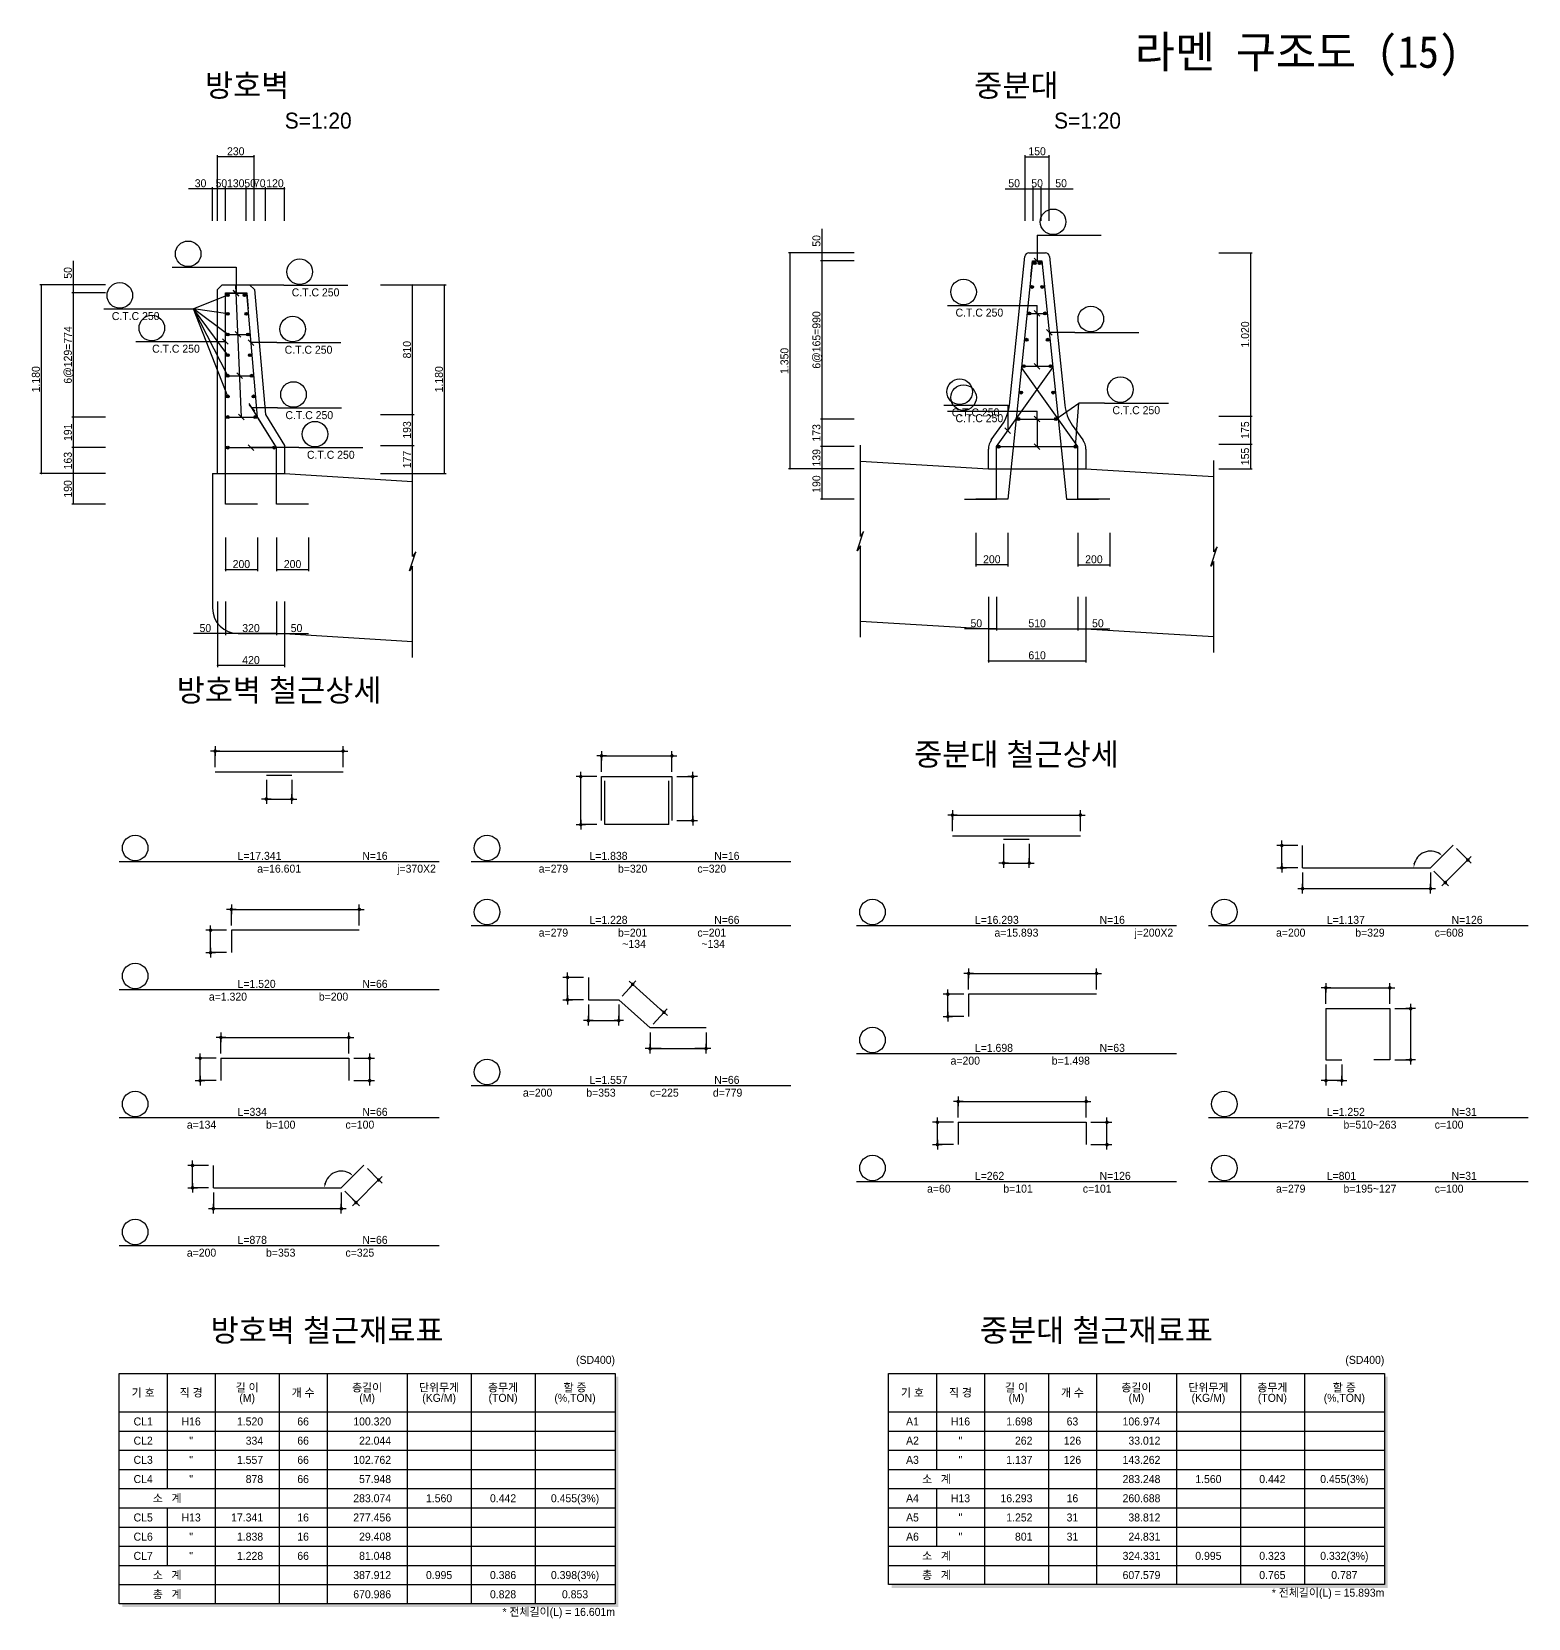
# Model space of a CAD drawing. Extents: x 2629709 to 3675628, y 1179 to 102095.
# Drawn here: x 3636199 to 3659590, y 3175 to 27964 of the extents above; entities that cross this region are included whole.
import ezdxf
from ezdxf.enums import TextEntityAlignment as Align

# ---------------------------------------------------------------- set-up
doc = ezdxf.new("R2010")
doc.units = 0
doc.header["$LTSCALE"] = 550
doc.header["$MEASUREMENT"] = 0
for name, color, linetype in [('CS-CONC-MAJR', 4, 'CONTINUOUS'), ('CS-CUTL', 1, 'CONTINUOUS'), ('CS-DIML', 1, 'CONTINUOUS'), ('CS-DIMS', 1, 'CONTINUOUS'), ('CS-DIMT', 3, 'CONTINUOUS'), ('CS-MISC', 3, 'CONTINUOUS'), ('CS-RBAR-EREC', 6, 'CONTINUOUS'), ('CS-RBAR-MAJR', 6, 'CONTINUOUS'), ('CS-SYMB', 3, 'CONTINUOUS'), ('CS-SYMB-LIN3', 1, 'CONTINUOUS'), ('CS-TABL-LIN1', 4, 'CONTINUOUS'), ('CS-TABL-LIN2', 1, 'CONTINUOUS'), ('CS-TABL-TEX2', 3, 'CONTINUOUS'), ('CS-TEXT', 3, 'CONTINUOUS'), ('CZ-TEX1', 6, 'CONTINUOUS'), ('CZ-TEX2', 3, 'CONTINUOUS'), ('TITLE-TEXT', 7, 'CONTINUOUS')]:
    doc.layers.add(name, color=color, linetype=linetype)
doc.styles.add('A_STANDARD', font='Dotum.ttf')
doc.styles.add('TB_TEXT', font='DotumChe.ttf')

# ---------------------------------------------------------------- blocks, each defined once
blk = doc.blocks.new('CSBSEC1')
at = {"layer": 'CS-RBAR-MAJR', "const_width": 0.45}
blk.add_lwpolyline([(0.225, 0, 1), (-0.225, 0, 1)], format="xyb", close=True, dxfattribs=at)
at = {"layer": 'CS-RBAR-MAJR'}
blk.add_circle((0, 0), 0.45, dxfattribs=at)
blk = doc.blocks.new('CXLEATK')
at = {"layer": 'CS-MISC'}
blk.add_line((-0.883885, 0.883882), (0.883882, -0.883882), dxfattribs=at)
blk = doc.blocks.new('CSBNUM1')
at = {"layer": 'CS-SYMB-LIN3'}
blk.add_line((0, 0), (20, 0), dxfattribs=at)
blk.add_circle((5, 4.2), 4, dxfattribs=at)
at = {"layer": 'CS-TEXT', "style": 'A_STANDARD', "flags": 1}
blk.add_attdef('RB_NO', text='', height=2.5, dxfattribs=at).set_placement((5, 4.2), align=Align.MIDDLE)
for tag, p in [('RB_DIA', (11.5, 1.5)), ('RB_LEN', (1.739, -3.958874))]:
    blk.add_attdef(tag, p, '', height=2.5, dxfattribs=at)
blk = doc.blocks.new('CXDIMDT2')
at = {"layer": 'CS-MISC', "const_width": 0.5}
blk.add_lwpolyline([(0.25, 0, 1), (-0.25, 0, 1)], format="xyb", close=True, dxfattribs=at)
blk = doc.blocks.new('CSBSHPE-A01')
at = {"layer": 'CS-DIMS'}
for p, q in [((-18.5, 6.5), (-21.5, 6.5)), ((-20, 8), (-20, 5)), ((-20, 1.5), (-20, 6.5)), ((-20, 6.5), (20, 6.5)), ((18.5, 6.5), (21.5, 6.5)), ((20, 5), (20, 8)), ((20, 1.5), (20, 6.5)), ((-4, -2.5), (-4, -8.5)), ((4, -2.5), (4, -8.5)), ((-2.5, -8.5), (-5.5, -8.5)), ((-4, -7), (-4, -10)), ((-4, -8.5), (4, -8.5)), ((2.5, -8.5), (5.5, -8.5)), ((4, -10), (4, -7))]:
    blk.add_line(p, q, dxfattribs=at)
at = {"layer": 'CS-DIMS', "const_width": 0.55}
for points in [[(-19.725, 6.5, 1), (-20.275, 6.5, 1)], [(20.275, 6.5, 1), (19.725, 6.5, 1)], [(-3.725, -8.5, 1), (-4.275, -8.5, 1)], [(4.275, -8.5, 1), (3.725, -8.5, 1)]]:
    blk.add_lwpolyline(points, format="xyb", close=True, dxfattribs=at)
at = {"layer": 'CS-RBAR-EREC'}
for p, q in [((-20, 0), (20, 0)), ((-4, -1), (4, -1))]:
    blk.add_line(p, q, dxfattribs=at)
at = {"layer": 'CS-TEXT', "style": 'A_STANDARD', "flags": 1}
for tag, p in [('A', (0, 8.166667)), ('J', (0, -6.833333))]:
    blk.add_attdef(tag, text='', height=2.5, dxfattribs=at).set_placement(p, align=Align.CENTER)
blk = doc.blocks.new('CSBNUM1-JEWON')
at = {"layer": 'CS-SYMB-LIN3'}
blk.add_circle((5, 4.2), 4, dxfattribs=at)
at = {"layer": 'CS-TEXT', "style": 'A_STANDARD', "flags": 1}
blk.add_attdef('RB_NO', text='', height=2.5, dxfattribs=at).set_placement((5, 4.2), align=Align.MIDDLE)
for tag, p in [('RB_DIA', (11.5, 1.5)), ('RB_LEN', (1.739, -3.958874))]:
    blk.add_attdef(tag, p, '', height=2.5, dxfattribs=at)
blk = doc.blocks.new('CSBSHPE-B00')
at = {"layer": 'CS-DIMS'}
for p, q in [((-18.5, 6.5), (-21.5, 6.5)), ((-20, 8), (-20, 5)), ((-20, 1.5), (-20, 6.5)), ((-20, 6.5), (20, 6.5)), ((18.5, 6.5), (21.5, 6.5)), ((20, 5), (20, 8)), ((20, 1.5), (20, 6.5)), ((-25, 0), (-28, 0)), ((-26.5, -1.5), (-26.5, 1.5)), ((-26.5, -7), (-26.5, 0)), ((-21.5, 0), (-26.5, 0)), ((-28, -7), (-25, -7)), ((-26.5, -5.5), (-26.5, -8.5)), ((-21.5, -7), (-26.5, -7))]:
    blk.add_line(p, q, dxfattribs=at)
at = {"layer": 'CS-DIMS', "const_width": 0.55}
for points in [[(-19.725, 6.5, 1), (-20.275, 6.5, 1)], [(20.275, 6.5, 1), (19.725, 6.5, 1)], [(-26.225, 0, 1), (-26.775, 0, 1)], [(-26.225, -7, 1), (-26.775, -7, 1)]]:
    blk.add_lwpolyline(points, format="xyb", close=True, dxfattribs=at)
at = {"layer": 'CS-RBAR-EREC'}
for p, q in [((-20, 0), (-20, -7)), ((20, 0), (-20, 0))]:
    blk.add_line(p, q, dxfattribs=at)
at = {"layer": 'CS-TEXT', "style": 'A_STANDARD', "flags": 1}
blk.add_attdef('A', text='', height=2.5, dxfattribs=at).set_placement((0, 8.166667), align=Align.CENTER)
blk.add_attdef('B', text='', height=2.5, rotation=90, dxfattribs=at).set_placement((-28.166667, -3.430843), align=Align.CENTER)
blk = doc.blocks.new('CSBSHPE-D00')
at = {"layer": 'CS-DIMS'}
for p, q in [((-18.5, 6.5), (-21.5, 6.5)), ((-20, 8), (-20, 5)), ((-20, 1.5), (-20, 6.5)), ((-20, 6.5), (20, 6.5)), ((18.5, 6.5), (21.5, 6.5)), ((20, 5), (20, 8)), ((20, 1.5), (20, 6.5)), ((-25, 0), (-28, 0)), ((-26.5, -1.5), (-26.5, 1.5)), ((-26.5, -7), (-26.5, 0)), ((-21.5, 0), (-26.5, 0)), ((21.5, 0), (26.5, 0)), ((25, 0), (28, 0)), ((26.5, -1.5), (26.5, 1.5)), ((26.5, -7), (26.5, 0)), ((-28, -7), (-25, -7)), ((-26.5, -5.5), (-26.5, -8.5)), ((-21.5, -7), (-26.5, -7)), ((21.5, -7), (26.5, -7)), ((25, -7), (28, -7)), ((26.5, -8.5), (26.5, -5.5))]:
    blk.add_line(p, q, dxfattribs=at)
at = {"layer": 'CS-DIMS', "const_width": 0.55}
for points in [[(-19.725, 6.5, 1), (-20.275, 6.5, 1)], [(20.275, 6.5, 1), (19.725, 6.5, 1)], [(-26.225, 0, 1), (-26.775, 0, 1)], [(26.775, 0, 1), (26.225, 0, 1)], [(-26.225, -7, 1), (-26.775, -7, 1)], [(26.775, -7, 1), (26.225, -7, 1)]]:
    blk.add_lwpolyline(points, format="xyb", close=True, dxfattribs=at)
at = {"layer": 'CS-RBAR-EREC'}
for p, q in [((-20, 0), (-20, -7)), ((-20, 0), (20, 0)), ((20, 0), (20, -7))]:
    blk.add_line(p, q, dxfattribs=at)
at = {"layer": 'CS-TEXT', "style": 'A_STANDARD', "flags": 1}
blk.add_attdef('A', text='', height=2.5, dxfattribs=at).set_placement((0, 8.166667), align=Align.CENTER)
for tag, p in [('B', (-28.166667, -3.430843)), ('C', (24.833333, -3.430843))]:
    blk.add_attdef(tag, text='', height=2.5, rotation=90, dxfattribs=at).set_placement(p, align=Align.CENTER)
blk = doc.blocks.new('CSBSHPE-G06')
at = {"layer": 'CS-DIMS'}
for p, q in [((-25, 7), (-28, 7)), ((-26.5, 5.5), (-26.5, 8.5)), ((-21.5, 7), (-26.5, 7)), ((-26.5, 0), (-26.5, 7)), ((28.131728, 6.010408), (31.667262, 2.474874)), ((-28, 0), (-25, 0)), ((-26.5, 1.5), (-26.5, -1.5)), ((-21.5, 0), (-26.5, 0)), ((24.596194, -4.596194), (31.667262, 2.474874)), ((30.606602, 1.414214), (32.727922, 3.535534)), ((32.727922, 1.414214), (30.606602, 3.535534)), ((-20, -1.5), (-20, -6.5)), ((20, -1.5), (20, -6.5)), ((21.06066, -1.06066), (24.596194, -4.596194)), ((25.656854, -5.656854), (23.535534, -3.535534)), ((23.535534, -5.656854), (25.656854, -3.535534)), ((-21.5, -6.5), (-18.5, -6.5)), ((-20, -8), (-20, -5)), ((-20, -6.5), (20, -6.5)), ((18.5, -6.5), (21.5, -6.5)), ((20, -8), (20, -5))]:
    blk.add_line(p, q, dxfattribs=at)
for points, const_width in [([(-26.225, 7, 1), (-26.775, 7, 1)], 0.55), ([(-26.225, 0, 1), (-26.775, 0, 1)], 0.55), ([(31.942262, 2.474873, 1), (31.392262, 2.474873, 1)], 0.55), ([(24.871193, -4.596194, 1), (24.321195, -4.596194, 1)], 0.549999), ([(-19.725, -6.5, 1), (-20.275, -6.5, 1)], 0.55), ([(20.275, -6.5, 1), (19.725, -6.5, 1)], 0.55)]:
    blk.add_lwpolyline(points, format="xyb", close=True, dxfattribs=dict(at, const_width=const_width))
at = {"layer": 'CS-DIMS', "linetype": 'ByBlock'}
blk.add_arc((20, 0), 5.235912, 55.959545, 169.040455, dxfattribs=at)
at = {"layer": 'CS-DIMS'}
for points in [[(14.658472, 1.517019), (15.156187, 1.469271), (14.764088, 0)], [(22.386162, 4.464025), (22.704337, 4.849725), (23.702349, 3.702349)]]:
    blk.add_solid(points, dxfattribs=at)
at = {"layer": 'CS-RBAR-EREC'}
for p, q in [((-20, 0), (-20, 7)), ((20, 0), (27.071068, 7.071068)), ((-20, 0), (20, 0))]:
    blk.add_line(p, q, dxfattribs=at)
at = {"layer": 'CS-TEXT', "style": 'A_STANDARD', "flags": 1}
for tag, p in [('X1', (13.723, 4.043667)), ('B', (0, -4.833333))]:
    blk.add_attdef(tag, text='', height=2.5, dxfattribs=at).set_placement(p, align=Align.CENTER)
for tag, rotation, p in [('A', 90, (-28.166667, 3.569157)), ('C', 45, (27.052723, 0.196777))]:
    blk.add_attdef(tag, text='', height=2.5, rotation=rotation, dxfattribs=at).set_placement(p, align=Align.CENTER)
blk = doc.blocks.new('CSBSHPE-H07')
at = {"layer": 'CS-DIMS'}
for p, q in [((-9.5, 6.5), (-12.5, 6.5)), ((-11, 8), (-11, 5)), ((-11, 1.5), (-11, 6.5)), ((-11, 6.5), (11, 6.5)), ((9.5, 6.5), (12.5, 6.5)), ((11, 5), (11, 8)), ((11, 1.5), (11, 6.5)), ((-16, 0), (-19, 0)), ((-17.5, -1.5), (-17.5, 1.5)), ((-17.5, -15), (-17.5, 0)), ((-12.5, 0), (-17.5, 0)), ((12.5, 0), (17.5, 0)), ((19, 0), (16, 0)), ((17.5, -1.5), (17.5, 1.5)), ((17.5, -13.7326), (17.5, 0)), ((-17.5, -13.5), (-17.5, -16.5)), ((12.5, -13.7326), (17.5, -13.7326)), ((16, -13.7326), (19, -13.7326)), ((17.5, -12.2326), (17.5, -15.2326)), ((-19, -15), (-16, -15)), ((-12.5, -15), (-17.5, -15))]:
    blk.add_line(p, q, dxfattribs=at)
at = {"layer": 'CS-DIMS', "const_width": 0.55}
for points in [[(-10.725, 6.5, 1), (-11.275, 6.5, 1)], [(11.275, 6.5, 1), (10.725, 6.5, 1)], [(-17.225, 0, 1), (-17.775, 0, 1)], [(17.775, 0, 1), (17.225, 0, 1)], [(-17.225, -15, 1), (-17.775, -15, 1)], [(17.775, -13.7326, 1), (17.225, -13.7326, 1)]]:
    blk.add_lwpolyline(points, format="xyb", close=True, dxfattribs=at)
at = {"layer": 'CS-RBAR-EREC'}
for p, q in [((-11, -13.7326), (-11, 0)), ((-11, 0), (11, 0)), ((11, 0), (11, -13.7326)), ((-10, -15), (-10, -1.267406)), ((10, -15), (10, -1.267406)), ((10, -15), (-10, -15))]:
    blk.add_line(p, q, dxfattribs=at)
at = {"layer": 'CS-TEXT', "style": 'A_STANDARD', "flags": 1}
blk.add_attdef('A', text='', height=2.5, dxfattribs=at).set_placement((0, 8.166667), align=Align.CENTER)
for tag, p in [('B', (-19.166667, -7.430843)), ('C', (15.833333, -6.8663))]:
    blk.add_attdef(tag, text='', height=2.5, rotation=90, dxfattribs=at).set_placement(p, align=Align.CENTER)
blk = doc.blocks.new('CSBSHPE-G40')
at = {"layer": 'CS-DIMS'}
for p, q in [((-33.04, 15.76), (-36.04, 15.76)), ((-34.54, 14.26), (-34.54, 17.26)), ((-34.54, 8.76), (-34.54, 15.76)), ((-29.54, 15.76), (-34.54, 15.76)), ((-34.54, 10.26), (-34.54, 7.26)), ((-17.51807, 9.876305), (-14.178305, 13.597322)), ((-13.062, 12.595393), (-15.29461, 14.599252)), ((-13.176376, 14.713627), (-15.180235, 12.481017)), ((-14.178305, 13.597322), (-4.418305, 4.837322)), ((-36.04, 8.76), (-33.04, 8.76)), ((-29.54, 8.76), (-34.54, 8.76)), ((-28.04, 7.26), (-28.04, 2.26)), ((-18.52, 7.26), (-18.52, 2.26)), ((-5.53461, 5.839252), (-3.302, 3.835393)), ((-5.420235, 3.721017), (-3.416376, 5.953627)), ((-26.54, 2.26), (-29.54, 2.26)), ((-28.04, 0.76), (-28.04, 3.76)), ((-28.04, 2.26), (-18.52, 2.26)), ((-17.02, 2.26), (-20.02, 2.26)), ((-18.52, 0.76), (-18.52, 3.76)), ((-7.75807, 1.116305), (-4.418305, 4.837322)), ((-8.76, -1.5), (-8.76, -6.5)), ((8.76, -1.5), (8.76, -6.5)), ((-5.26, -6.5), (-10.26, -6.5)), ((-8.76, -8), (-8.76, -5)), ((-8.76, -6.5), (8.76, -6.5)), ((10.26, -6.5), (5.26, -6.5)), ((8.76, -8), (8.76, -5))]:
    blk.add_line(p, q, dxfattribs=at)
at = {"layer": 'CS-DIMS', "const_width": 0.55}
for points in [[(-34.265, 15.76, 1), (-34.815, 15.76, 1)], [(-13.903305, 13.597322, 1), (-14.453305, 13.597322, 1)], [(-34.265, 8.76, 1), (-34.815, 8.76, 1)], [(-4.143305, 4.837322, 1), (-4.693305, 4.837322, 1)], [(-27.765, 2.26, 1), (-28.315, 2.26, 1)], [(-18.245, 2.26, 1), (-18.795, 2.26, 1)], [(-8.485, -6.5, 1), (-9.035, -6.5, 1)], [(9.035, -6.5, 1), (8.485, -6.5, 1)]]:
    blk.add_lwpolyline(points, format="xyb", close=True, dxfattribs=at)
at = {"layer": 'CS-RBAR-EREC'}
for p, q in [((-28.04, 15.76), (-28.04, 8.76)), ((-28.04, 8.76), (-18.52, 8.76)), ((-18.52, 8.76), (-8.76, 0)), ((8.76, 0), (-8.76, 0))]:
    blk.add_line(p, q, dxfattribs=at)
at = {"layer": 'CS-TEXT', "style": 'A_STANDARD', "flags": 1}
for tag, rotation, p in [('A', 90, (-36.206667, 12.329157)), ('C', 318.090723, (-8.227819, 10.492727))]:
    blk.add_attdef(tag, text='', height=2.5, rotation=rotation, dxfattribs=at).set_placement(p, align=Align.CENTER)
for tag, p in [('B', (-23.28, 3.926667)), ('D', (0, -4.833333))]:
    blk.add_attdef(tag, text='', height=2.5, dxfattribs=at).set_placement(p, align=Align.CENTER)
blk = doc.blocks.new('CSBSHPE-H02')
at = {"layer": 'CS-DIMS'}
for p, q in [((-8.5, 6.5), (-11.5, 6.5)), ((-10, 8), (-10, 5)), ((-10, 1.5), (-10, 6.5)), ((-10, 6.5), (10, 6.5)), ((8.5, 6.5), (11.5, 6.5)), ((10, 5), (10, 8)), ((10, 1.5), (10, 6.5)), ((11.5, 0), (16.5, 0)), ((18, 0), (15, 0)), ((16.5, -1.5), (16.5, 1.5)), ((16.5, -16), (16.5, 0)), ((16.5, -17.5), (16.5, -14.5)), ((-10, -17.5), (-10, -22.5)), ((-5, -17.5), (-5, -22.5)), ((11.5, -16), (16.5, -16)), ((18, -16), (15, -16)), ((-8.5, -22.5), (-11.5, -22.5)), ((-10, -21), (-10, -24)), ((-5, -22.5), (-10, -22.5)), ((-6.5, -22.5), (-3.5, -22.5)), ((-5, -24), (-5, -21))]:
    blk.add_line(p, q, dxfattribs=at)
at = {"layer": 'CS-DIMS', "const_width": 0.55}
for points in [[(-9.725, 6.5, 1), (-10.275, 6.5, 1)], [(10.275, 6.5, 1), (9.725, 6.5, 1)], [(16.775, 0, 1), (16.225, 0, 1)], [(16.775, -16, 1), (16.225, -16, 1)], [(-9.725, -22.5, 1), (-10.275, -22.5, 1)], [(-4.725, -22.5, 1), (-5.275, -22.5, 1)]]:
    blk.add_lwpolyline(points, format="xyb", close=True, dxfattribs=at)
at = {"layer": 'CS-RBAR-EREC'}
for p, q in [((-10, 0), (10, 0)), ((-10, 0), (-10, -16)), ((10, 0), (10, -16)), ((-10, -16), (-5, -16)), ((10, -16), (5, -16))]:
    blk.add_line(p, q, dxfattribs=at)
at = {"layer": 'CS-TEXT', "style": 'A_STANDARD', "flags": 1}
for tag, p in [('A', (0, 8.166667)), ('C', (-7.5, -20.833333))]:
    blk.add_attdef(tag, text='', height=2.5, dxfattribs=at).set_placement(p, align=Align.CENTER)
blk.add_attdef('B', text='', height=2.5, rotation=90, dxfattribs=at).set_placement((14.833333, -7.930843), align=Align.CENTER)

msp = doc.modelspace()

# ---------------------------------------------------------------- linework, layer by layer
at = {"layer": 'CS-CONC-MAJR'}
for p, q in [((3651481, 22130), (3651720, 24450)), ((3651785, 24509), (3652042, 24509)), ((3652107, 24450), (3652346, 22130)), ((3639101, 23934), (3639176, 24009)), ((3639101, 21984), (3639101, 23934)), ((3639176, 24009), (3639601, 24009)), ((3639601, 24009), (3639682, 23934)), ((3639682, 23934), (3639851, 21984)), ((3639101, 21501), (3639101, 21984)), ((3639851, 21984), (3640151, 21501)), ((3651197, 21586), (3651363, 21819)), ((3652463, 21819), (3652629, 21586)), ((3639101, 21059), (3639101, 21501)), ((3640151, 21501), (3640151, 21059)), ((3651151, 21134), (3651151, 21441)), ((3652676, 21441), (3652676, 21134)), ((3649151, 21254), (3651151, 21134)), ((3651151, 21134), (3651913, 21134)), ((3651913, 21134), (3652676, 21134)), ((3652676, 21134), (3653788, 21067)), ((3639026, 21059), (3640151, 21059)), ((3639026, 21059), (3639026, 18959)), ((3639026, 21059), (3639101, 21059)), ((3640151, 21059), (3642151, 20939)), ((3653788, 21067), (3654676, 21014)), ((3649151, 18754), (3651151, 18634)), ((3651151, 18634), (3651913, 18634)), ((3651913, 18634), (3652676, 18634)), ((3652676, 18634), (3653788, 18567)), ((3639426, 18559), (3640151, 18559)), ((3640151, 18559), (3642151, 18439)), ((3653788, 18567), (3654676, 18514))]:
    msp.add_line(p, q, dxfattribs=at)
for centre, radius, start, end in [((3651785, 24444), 65, 90, 174.1226), ((3652042, 24444), 65, 5.8774, 90), ((3650834, 22197), 650, 324.4623, 354.1226), ((3652992, 22197), 650, 185.8774, 215.5377), ((3651401, 21441), 250, 144.4623, 180), ((3652426, 21441), 250, 0, 35.5377), ((3639426, 18959), 400, 180, 270)]:
    msp.add_arc(centre, radius, start, end, dxfattribs=at)
at = {"layer": 'CS-CUTL'}
for p, q in [((3649151, 20079), (3649151, 21504)), ((3642151, 19764), (3642151, 21189)), ((3654676, 19839), (3654676, 21264)), ((3649101, 19854), (3649201, 20154)), ((3649201, 20154), (3649151, 20079)), ((3642101, 19539), (3642201, 19839)), ((3642201, 19839), (3642151, 19764)), ((3649151, 19929), (3649101, 19854)), ((3649151, 18504), (3649151, 19929)), ((3654626, 19614), (3654726, 19914)), ((3654726, 19914), (3654676, 19839)), ((3642151, 19614), (3642101, 19539)), ((3642151, 18189), (3642151, 19614)), ((3654676, 19689), (3654626, 19614)), ((3654676, 18264), (3654676, 19689))]:
    msp.add_line(p, q, dxfattribs=at)
at = {"layer": 'CS-DIML'}
for p, q in [((3639101, 25509), (3639101, 26034)), ((3639676, 25509), (3639676, 26034)), ((3651726, 25509), (3651726, 26034)), ((3652101, 25509), (3652101, 26034)), ((3639676, 26009), (3639101, 26009)), ((3651726, 26009), (3652101, 26009)), ((3639026, 25009), (3639026, 25534)), ((3639101, 25009), (3639101, 25534)), ((3639226, 25009), (3639226, 25534)), ((3639551, 25009), (3639551, 25534)), ((3639676, 25009), (3639676, 25534)), ((3639851, 25009), (3639851, 25534)), ((3640151, 25009), (3640151, 25534)), ((3651726, 25009), (3651726, 25534)), ((3651851, 25009), (3651851, 25534)), ((3651976, 25009), (3651976, 25534)), ((3652101, 25009), (3652101, 25534)), ((3639026, 25509), (3638651, 25509)), ((3639101, 25509), (3639026, 25509)), ((3639226, 25509), (3639101, 25509)), ((3639551, 25509), (3639226, 25509)), ((3639676, 25509), (3639551, 25509)), ((3639851, 25509), (3639676, 25509)), ((3640151, 25509), (3639851, 25509)), ((3651413, 25509), (3651726, 25509)), ((3651726, 25509), (3651851, 25509)), ((3651851, 25509), (3651976, 25509)), ((3651976, 25509), (3652101, 25509)), ((3652101, 25509), (3652476, 25509)), ((3648551, 24509), (3648551, 24884)), ((3651913, 24784), (3651913, 24384)), ((3636851, 24009), (3636851, 24384)), ((3648551, 24509), (3648026, 24509)), ((3648051, 21134), (3648051, 24509)), ((3649051, 24509), (3648526, 24509)), ((3649051, 24384), (3648526, 24384)), ((3648551, 24384), (3648551, 24509)), ((3648551, 21913), (3648551, 24384)), ((3654751, 24509), (3655276, 24509)), ((3655251, 21959), (3655251, 24509)), ((3639394, 24284), (3639394, 23884)), ((3636851, 24009), (3636326, 24009)), ((3636351, 21059), (3636351, 24009)), ((3637351, 24009), (3636826, 24009)), ((3637351, 23884), (3636826, 23884)), ((3636851, 23884), (3636851, 24009)), ((3636851, 21944), (3636851, 23884)), ((3639262, 23848), (3638726, 23634)), ((3639477, 21944), (3639388, 24004)), ((3640138, 24004), (3639388, 24004)), ((3641651, 24009), (3642176, 24009)), ((3642151, 21984), (3642151, 24009)), ((3642151, 24009), (3642676, 24009)), ((3642651, 21059), (3642651, 24009)), ((3638326, 23634), (3638726, 23634)), ((3639262, 23556), (3638726, 23634)), ((3639262, 23234), (3638726, 23634)), ((3639262, 22911), (3638726, 23634)), ((3639262, 22589), (3638726, 23634)), ((3639262, 22266), (3638726, 23634)), ((3651513, 23688), (3651913, 23688)), ((3651913, 23563), (3651913, 23688)), ((3651913, 23563), (3651913, 22738)), ((3638826, 23124), (3639226, 23124)), ((3640028, 23108), (3639628, 23108)), ((3652503, 23266), (3652103, 23266)), ((3640040, 22086), (3639640, 22086)), ((3651453, 22129), (3651453, 21729)), ((3652206, 21913), (3652565, 22163)), ((3652515, 21481), (3652565, 22163)), ((3652965, 22163), (3652565, 22163)), ((3637351, 21944), (3636826, 21944)), ((3636851, 21466), (3636851, 21944)), ((3641651, 21984), (3642176, 21984)), ((3642151, 21501), (3642151, 21984)), ((3649051, 21913), (3648526, 21913)), ((3648551, 21481), (3648551, 21913)), ((3651513, 22038), (3651913, 22038)), ((3651913, 21913), (3651913, 22038)), ((3651913, 21913), (3651913, 21481)), ((3654751, 21959), (3655276, 21959)), ((3655251, 21521), (3655251, 21959)), ((3637351, 21466), (3636826, 21466)), ((3636851, 21059), (3636851, 21466)), ((3640376, 21466), (3639626, 21466)), ((3641651, 21501), (3642176, 21501)), ((3642151, 21059), (3642151, 21501)), ((3649051, 21481), (3648526, 21481)), ((3648551, 21134), (3648551, 21481)), ((3654751, 21521), (3655276, 21521)), ((3655251, 21134), (3655251, 21521)), ((3648551, 21134), (3648026, 21134)), ((3649051, 21134), (3648526, 21134)), ((3648551, 20659), (3648551, 21134)), ((3654751, 21134), (3655276, 21134)), ((3636851, 21059), (3636326, 21059)), ((3637351, 21059), (3636826, 21059)), ((3636851, 20584), (3636851, 21059)), ((3641651, 21059), (3642176, 21059)), ((3642151, 21059), (3642676, 21059)), ((3637351, 20584), (3636826, 20584)), ((3649051, 20659), (3648526, 20659)), ((3650955, 20134), (3650955, 19609)), ((3651455, 20134), (3651455, 19609)), ((3652551, 20134), (3652551, 19609)), ((3653051, 20134), (3653051, 19609)), ((3639226, 20059), (3639226, 19534)), ((3639726, 20059), (3639726, 19534)), ((3640026, 20059), (3640026, 19534)), ((3640526, 20059), (3640526, 19534)), ((3651455, 19634), (3650955, 19634)), ((3652551, 19634), (3653051, 19634)), ((3639226, 19559), (3639726, 19559)), ((3640026, 19559), (3640526, 19559)), ((3651151, 19134), (3651151, 18609)), ((3651276, 19134), (3651276, 18609)), ((3651276, 19134), (3651276, 18609)), ((3652551, 19134), (3652551, 18609)), ((3652676, 19134), (3652676, 18609)), ((3639101, 19059), (3639101, 18534)), ((3639226, 19059), (3639226, 18534)), ((3640026, 19059), (3640026, 18534)), ((3640026, 19059), (3640026, 18534)), ((3640151, 19059), (3640151, 18534)), ((3651151, 18634), (3650776, 18634)), ((3651276, 18634), (3651151, 18634)), ((3651151, 18634), (3651151, 18109)), ((3651276, 18634), (3652551, 18634)), ((3652551, 18634), (3652676, 18634)), ((3652676, 18634), (3653051, 18634)), ((3652676, 18634), (3652676, 18109)), ((3639101, 18559), (3638726, 18559)), ((3639226, 18559), (3639101, 18559)), ((3639101, 18559), (3639101, 18034)), ((3640026, 18559), (3639226, 18559)), ((3640026, 18559), (3640151, 18559)), ((3640151, 18559), (3640526, 18559)), ((3640151, 18559), (3640151, 18034)), ((3651151, 18134), (3652676, 18134)), ((3640151, 18059), (3639101, 18059)), ((3637566, 15000), (3642566, 15000)), ((3643066, 15000), (3648066, 15000)), ((3643066, 14000), (3648066, 14000)), ((3649090, 14000), (3654090, 14000)), ((3654590, 14000), (3659590, 14000)), ((3637566, 13000), (3642566, 13000)), ((3649090, 12000), (3654090, 12000)), ((3643066, 11500), (3648066, 11500)), ((3637566, 11000), (3642566, 11000)), ((3654590, 11000), (3659590, 11000)), ((3649090, 10000), (3654090, 10000)), ((3654590, 10000), (3659590, 10000)), ((3637566, 9000), (3642566, 9000))]:
    msp.add_line(p, q, dxfattribs=at)
at = {"layer": 'CS-RBAR-MAJR'}
for p, q in [((3651839, 24384), (3651455, 20659)), ((3651813, 24134), (3651839, 24384)), ((3651839, 24384), (3651988, 24384)), ((3651988, 24384), (3652372, 20659)), ((3651988, 24384), (3652014, 24134)), ((3639226, 23884), (3639561, 23884)), ((3639226, 23634), (3639226, 23884)), ((3639226, 21984), (3639226, 23884)), ((3639226, 23879), (3639562, 23879)), ((3639729, 21943), (3639561, 23884)), ((3639561, 23884), (3639583, 23634)), ((3651754, 23563), (3652073, 23563)), ((3639226, 23234), (3639617, 23234)), ((3639226, 22589), (3639673, 22589)), ((3651276, 21481), (3652160, 22718)), ((3652551, 21481), (3651667, 22718)), ((3651669, 22738), (3652158, 22738)), ((3640026, 21466), (3639597, 22155)), ((3639226, 21501), (3639226, 21984)), ((3639226, 21944), (3639729, 21944)), ((3640026, 21466), (3639729, 21943)), ((3651584, 21913), (3652242, 21913)), ((3639226, 21059), (3639226, 21501)), ((3639226, 21466), (3640025, 21466)), ((3640026, 21059), (3640026, 21466)), ((3640026, 21059), (3640026, 21466)), ((3651276, 21481), (3652551, 21481)), ((3651276, 21134), (3651276, 21481)), ((3652551, 21134), (3652551, 21481)), ((3651276, 20659), (3651276, 21134)), ((3652551, 20659), (3652551, 21134)), ((3639226, 20584), (3639226, 21059)), ((3640026, 20584), (3640026, 21059)), ((3640026, 20584), (3640026, 21059)), ((3639726, 20584), (3639226, 20584)), ((3640526, 20584), (3640026, 20584)), ((3640526, 20584), (3640026, 20584)), ((3650776, 20659), (3651276, 20659)), ((3651455, 20659), (3650955, 20659)), ((3652372, 20659), (3652872, 20659)), ((3653051, 20659), (3652551, 20659))]:
    msp.add_line(p, q, dxfattribs=at)
at = {"layer": 'CS-TABL-LIN1'}
for points in [[(3637566, 7000), (3645316, 7000), (3645316, 3400), (3637566, 3400)], [(3649590, 7000), (3657340, 7000), (3657340, 3700), (3649590, 3700)]]:
    msp.add_lwpolyline(points, close=True, dxfattribs=at)
for points in [[(3645316, 6950), (3645366, 6950), (3645316, 3400), (3645366, 3400)], [(3657340, 6950), (3657390, 6950), (3657340, 3700), (3657390, 3700)], [(3649640, 3700), (3657390, 3700), (3649640, 3650), (3657390, 3650)], [(3637616, 3400), (3645366, 3400), (3637616, 3350), (3645366, 3350)]]:
    msp.add_solid(points, dxfattribs=at)
at = {"layer": 'CS-TABL-LIN2'}
for p, q in [((3638316, 7000), (3638316, 5200)), ((3639066, 7000), (3639066, 3400)), ((3640066, 7000), (3640066, 3400)), ((3640816, 7000), (3640816, 3400)), ((3642066, 7000), (3642066, 3400)), ((3643066, 7000), (3643066, 3400)), ((3644066, 7000), (3644066, 3400)), ((3650340, 7000), (3650340, 5500)), ((3651090, 7000), (3651090, 3700)), ((3652090, 7000), (3652090, 3700)), ((3652840, 7000), (3652840, 3700)), ((3654090, 7000), (3654090, 3700)), ((3655090, 7000), (3655090, 3700)), ((3656090, 7000), (3656090, 3700)), ((3637566, 6400), (3645316, 6400)), ((3649590, 6400), (3657340, 6400)), ((3637566, 6100), (3645316, 6100)), ((3649590, 6100), (3657340, 6100)), ((3637566, 5800), (3645316, 5800)), ((3649590, 5800), (3657340, 5800)), ((3637566, 5500), (3645316, 5500)), ((3649590, 5500), (3657340, 5500)), ((3637566, 5200), (3645316, 5200)), ((3649590, 5200), (3657340, 5200)), ((3650340, 5200), (3650340, 4300)), ((3637566, 4900), (3645316, 4900)), ((3638316, 4900), (3638316, 4000)), ((3649590, 4900), (3657340, 4900)), ((3637566, 4600), (3645316, 4600)), ((3649590, 4600), (3657340, 4600)), ((3637566, 4300), (3645316, 4300)), ((3649590, 4300), (3657340, 4300)), ((3637566, 4000), (3645316, 4000)), ((3649590, 4000), (3657340, 4000)), ((3637566, 3700), (3645316, 3700))]:
    msp.add_line(p, q, dxfattribs=at)

# ---------------------------------------------------------------- block references
at = {"layer": 'CS-RBAR-EREC', "xscale": 50, "yscale": 50, "zscale": 50}
for name, p in [('CSBSHPE-A01', (3640066, 16400)), ('CSBSHPE-H07', (3645656, 16325)), ('CSBSHPE-A01', (3651590, 15400)), ('CSBSHPE-G06', (3657062, 14900)), ('CSBSHPE-B00', (3640319, 13925)), ('CSBSHPE-G40', (3646301, 12400)), ('CSBSHPE-B00', (3651843, 12925)), ('CSBSHPE-H02', (3656927, 12700)), ('CSBSHPE-D00', (3640156, 11925)), ('CSBSHPE-D00', (3651680, 10925)), ('CSBSHPE-G06', (3640038, 9900))]:
    msp.add_blockref(name, p, dxfattribs=at)
at = {"layer": 'CS-RBAR-MAJR', "xscale": 50, "yscale": 50, "zscale": 50}
for name, p in [('CSBNUM1', (3651913, 24784)), ('CSBNUM1', (3638394, 24284)), ('CSBNUM1', (3640138, 24004)), ('CSBSEC1', (3651875, 24348)), ('CSBSEC1', (3651952, 24348)), ('CSBNUM1', (3650513, 23688)), ('CSBNUM1', (3637326, 23634)), ('CSBSEC1', (3639262, 23848)), ('CSBSEC1', (3639525, 23848)), ('CSBSEC1', (3651833, 23976)), ('CSBSEC1', (3651994, 23976)), ('CSBSEC1', (3639262, 23556)), ('CSBSEC1', (3639554, 23556)), ('CSBSEC1', (3651790, 23563)), ('CSBSEC1', (3652037, 23563)), ('CSBNUM1', (3652503, 23266)), ('CSBNUM1', (3637826, 23124)), ('CSBNUM1', (3640028, 23108)), ('CSBSEC1', (3639262, 23234)), ('CSBSEC1', (3639581, 23234)), ('CSBSEC1', (3651748, 23151)), ('CSBSEC1', (3652079, 23151)), ('CSBSEC1', (3639262, 22911)), ('CSBSEC1', (3639609, 22911)), ('CSBSEC1', (3639262, 22589)), ('CSBSEC1', (3639637, 22589)), ('CSBSEC1', (3651705, 22738)), ('CSBSEC1', (3652122, 22738)), ('CSBNUM1', (3652965, 22163)), ('CSBNUM1', (3640040, 22086)), ('CSBNUM1', (3650453, 22129)), ('CSBNUM1', (3650513, 22038)), ('CSBSEC1', (3651663, 22326)), ('CSBSEC1', (3652164, 22326)), ('CSBSEC1', (3639262, 22266)), ('CSBSEC1', (3639665, 22266)), ('CSBSEC1', (3639262, 21944)), ('CSBSEC1', (3639693, 21944)), ('CSBNUM1', (3640376, 21466)), ('CSBSEC1', (3651620, 21913)), ('CSBSEC1', (3652206, 21913)), ('CSBSEC1', (3639262, 21466)), ('CSBSEC1', (3639989, 21466)), ('CSBSEC1', (3651312, 21481)), ('CSBSEC1', (3652515, 21481)), ('CSBNUM1-JEWON', (3637566, 15000)), ('CSBNUM1-JEWON', (3643066, 15000)), ('CSBNUM1-JEWON', (3643066, 14000)), ('CSBNUM1-JEWON', (3649090, 14000)), ('CSBNUM1-JEWON', (3654590, 14000)), ('CSBNUM1-JEWON', (3637566, 13000)), ('CSBNUM1-JEWON', (3649090, 12000)), ('CSBNUM1-JEWON', (3643066, 11500)), ('CSBNUM1-JEWON', (3637566, 11000)), ('CSBNUM1-JEWON', (3654590, 11000)), ('CSBNUM1-JEWON', (3649090, 10000)), ('CSBNUM1-JEWON', (3654590, 10000)), ('CSBNUM1-JEWON', (3637566, 9000))]:
    msp.add_blockref(name, p, dxfattribs=at)
at = {"layer": 'CS-SYMB', "xscale": 22, "yscale": 22, "zscale": 22, "rotation": 90}
for p in [(3639101, 26009), (3639676, 26009), (3651726, 26009), (3652101, 26009), (3639026, 25509), (3639026, 25509), (3639101, 25509), (3639101, 25509), (3639226, 25509), (3639226, 25509), (3639551, 25509), (3639551, 25509), (3639676, 25509), (3639676, 25509), (3639851, 25509), (3639851, 25509), (3640151, 25509), (3651726, 25509), (3651851, 25509), (3651851, 25509), (3651976, 25509), (3651976, 25509), (3652101, 25509), (3652101, 25509), (3648051, 24509), (3648551, 24509), (3648551, 24509), (3648551, 24384), (3648551, 24384), (3655251, 24509), (3636351, 24009), (3636851, 24009), (3636851, 24009), (3636851, 23884), (3636851, 23884), (3642151, 24009), (3642651, 24009), (3636851, 21944), (3636851, 21944), (3642151, 21984), (3642151, 21984), (3648551, 21913), (3648551, 21913), (3655251, 21959), (3655251, 21959), (3636851, 21466), (3636851, 21466), (3642151, 21501), (3642151, 21501), (3648551, 21481), (3648551, 21481), (3655251, 21521), (3655251, 21521), (3648051, 21134), (3648551, 21134), (3648551, 21134), (3655251, 21134), (3636351, 21059), (3636851, 21059), (3636851, 21059), (3642151, 21059), (3642651, 21059), (3636851, 20584), (3648551, 20659), (3650955, 19634), (3651455, 19634), (3652551, 19634), (3653051, 19634), (3639226, 19559), (3639726, 19559), (3640026, 19559), (3640526, 19559), (3651151, 18634), (3651151, 18634), (3651276, 18634), (3651276, 18634), (3652551, 18634), (3652551, 18634), (3652676, 18634), (3652676, 18634), (3639101, 18559), (3639101, 18559), (3639226, 18559), (3639226, 18559), (3640026, 18559), (3640026, 18559), (3640151, 18559), (3640151, 18559), (3651151, 18134), (3652676, 18134), (3639101, 18059), (3640151, 18059)]:
    msp.add_blockref('CXDIMDT2', p, dxfattribs=at)
at = {"layer": 'CS-SYMB', "xscale": 50, "yscale": 50, "zscale": 50}
for p in [(3651913, 24384), (3639394, 23884), (3639394, 23879), (3651913, 23563), (3652103, 23266), (3639226, 23124), (3639422, 23234), (3639628, 23108), (3639450, 22589), (3651913, 22738), (3639640, 22086), (3639477, 21944), (3651913, 21913), (3651453, 21729), (3639626, 21466), (3651913, 21481)]:
    msp.add_blockref('CXLEATK', p, dxfattribs=at)

# ---------------------------------------------------------------- texts
at = {"layer": 'CS-DIMT', "style": 'A_STANDARD'}
for s, p in [('230', (3639388, 26034)), ('150', (3651913, 26034)), ('30', (3638838, 25534)), ('50', (3639163, 25534)), ('130', (3639388, 25534)), ('50', (3639613, 25534)), ('70', (3639763, 25534)), ('120', (3640001, 25534)), ('50', (3651913, 25534)), ('50', (3652288, 25534)), ('200', (3639476, 19584)), ('200', (3640276, 19584)), ('200', (3651205, 19659)), ('200', (3652801, 19659)), ('50', (3638913, 18584)), ('320', (3639626, 18584)), ('50', (3640338, 18584)), ('50', (3650963, 18659)), ('510', (3651913, 18659)), ('50', (3652863, 18659)), ('420', (3639626, 18084)), ('610', (3651913, 18159))]:
    msp.add_text(s, height=125, dxfattribs=at).set_placement(p, align=Align.CENTER)
msp.add_text('50', height=125, dxfattribs=at).set_placement((3651463, 25534))
for s, p in [('50', (3648526, 24696)), ('50', (3636826, 24196)), ('6@165=990', (3648526, 23148)), ('6@129=774', (3636826, 22914)), ('1.020', (3655226, 23234)), ('810', (3642126, 22996)), ('1.350', (3648026, 22821)), ('1.180', (3636326, 22534)), ('1.180', (3642626, 22534)), ('191', (3636826, 21705)), ('193', (3642126, 21742)), ('173', (3648526, 21697)), ('175', (3655226, 21740)), ('163', (3636826, 21262)), ('177', (3642126, 21280)), ('139', (3648526, 21307)), ('155', (3655226, 21328)), ('190', (3636826, 20821)), ('190', (3648526, 20896))]:
    msp.add_text(s, height=125, rotation=90, dxfattribs=at).set_placement(p, align=Align.CENTER)
at = {"layer": 'CS-TABL-TEX2', "style": 'A_STANDARD'}
for s, p in [('(SD400)', (3645316, 7150)), ('(SD400)', (3657340, 7150)), ('* 전체길이(L) = 15.893m', (3657340, 3512)), ('* 전체길이(L) = 16.601m', (3645316, 3212))]:
    msp.add_text(s, height=125, dxfattribs=at).set_placement(p, align=Align.RIGHT)
for s, p in [('기 호', (3637941, 6700)), ('직 경', (3638691, 6700)), ('길 이', (3639566, 6781)), ('개 수', (3640441, 6700)), ('총길이', (3641441, 6781)), ('단위무게', (3642566, 6781)), ('총무게', (3643566, 6781)), ('할 증', (3644691, 6781)), ('기 호', (3649965, 6700)), ('직 경', (3650715, 6700)), ('길 이', (3651590, 6781)), ('개 수', (3652465, 6700)), ('총길이', (3653465, 6781)), ('단위무게', (3654590, 6781)), ('총무게', (3655590, 6781)), ('할 증', (3656715, 6781)), ('(M)', (3639566, 6619)), ('(M)', (3641441, 6619)), ('(KG/M)', (3642566, 6619)), ('(TON)', (3643566, 6619)), ('(%,TON)', (3644691, 6619)), ('(M)', (3651590, 6619)), ('(M)', (3653465, 6619)), ('(KG/M)', (3654590, 6619)), ('(TON)', (3655590, 6619)), ('(%,TON)', (3656715, 6619)), ('CL1', (3637941, 6250)), ('H16', (3638691, 6250)), ('66', (3640441, 6250)), ('A1', (3649965, 6250)), ('H16', (3650715, 6250)), ('63', (3652465, 6250)), ('CL2', (3637941, 5950)), ('"', (3638691, 5950)), ('66', (3640441, 5950)), ('A2', (3649965, 5950)), ('"', (3650715, 5950)), ('126', (3652465, 5950)), ('CL3', (3637941, 5650)), ('"', (3638691, 5650)), ('66', (3640441, 5650)), ('A3', (3649965, 5650)), ('"', (3650715, 5650)), ('126', (3652465, 5650)), ('CL4', (3637941, 5350)), ('"', (3638691, 5350)), ('66', (3640441, 5350)), ('소   계', (3650340, 5350)), ('1.560', (3654590, 5350)), ('0.442', (3655590, 5350)), ('0.455(3%)', (3656715, 5350)), ('소   계', (3638316, 5050)), ('1.560', (3642566, 5050)), ('0.442', (3643566, 5050)), ('0.455(3%)', (3644691, 5050)), ('A4', (3649965, 5050)), ('H13', (3650715, 5050)), ('16', (3652465, 5050)), ('CL5', (3637941, 4750)), ('H13', (3638691, 4750)), ('16', (3640441, 4750)), ('A5', (3649965, 4750)), ('"', (3650715, 4750)), ('31', (3652465, 4750)), ('CL6', (3637941, 4450)), ('"', (3638691, 4450)), ('16', (3640441, 4450)), ('A6', (3649965, 4450)), ('"', (3650715, 4450)), ('31', (3652465, 4450)), ('CL7', (3637941, 4150)), ('66', (3640441, 4150)), ('소   계', (3650340, 4150)), ('0.995', (3654590, 4150)), ('0.323', (3655590, 4150)), ('0.332(3%)', (3656715, 4150)), ('"', (3638691, 4150)), ('소   계', (3638316, 3850)), ('0.995', (3642566, 3850)), ('0.386', (3643566, 3850)), ('0.398(3%)', (3644691, 3850)), ('총   계', (3650340, 3850)), ('0.765', (3655590, 3850)), ('0.787', (3656715, 3850)), ('총   계', (3638316, 3550)), ('0.828', (3643566, 3550)), ('0.853', (3644691, 3550))]:
    msp.add_text(s, height=125, dxfattribs=at).set_placement(p, align=Align.MIDDLE_CENTER)
for s, p in [('1.520', (3639816, 6250)), ('100.320', (3641816, 6250)), ('1.698', (3651840, 6250)), ('106.974', (3653840, 6250)), ('334', (3639816, 5950)), ('22.044', (3641816, 5950)), ('262', (3651840, 5950)), ('33.012', (3653840, 5950)), ('1.557', (3639816, 5650)), ('102.762', (3641816, 5650)), ('1.137', (3651840, 5650)), ('143.262', (3653840, 5650)), ('878', (3639816, 5350)), ('57.948', (3641816, 5350)), ('283.248', (3653840, 5350)), ('283.074', (3641816, 5050)), ('16.293', (3651840, 5050)), ('260.688', (3653840, 5050)), ('17.341', (3639816, 4750)), ('277.456', (3641816, 4750)), ('1.252', (3651840, 4750)), ('38.812', (3653840, 4750)), ('1.838', (3639816, 4450)), ('29.408', (3641816, 4450)), ('801', (3651840, 4450)), ('24.831', (3653840, 4450)), ('1.228', (3639816, 4150)), ('81.048', (3641816, 4150)), ('324.331', (3653840, 4150)), ('387.912', (3641816, 3850)), ('607.579', (3653840, 3850)), ('670.986', (3641816, 3550))]:
    msp.add_text(s, height=125, dxfattribs=at).set_placement(p, align=Align.MIDDLE_RIGHT)
at = {"layer": 'CS-TEXT', "style": 'A_STANDARD'}
for s, p in [('C.T.C 250', (3640263, 23829)), ('C.T.C 250', (3637451, 23459)), ('C.T.C 250', (3650638, 23513)), ('C.T.C 250', (3640153, 22933)), ('C.T.C 250', (3650578, 21954)), ('C.T.C 250', (3653090, 21988)), ('C.T.C 250', (3640165, 21911)), ('C.T.C 250', (3650638, 21863)), ('C.T.C 250', (3640501, 21291)), ('L=17.341', (3639416, 15025)), ('N=16', (3641366, 15025)), ('L=1.838', (3644916, 15025)), ('N=16', (3646866, 15025)), ('L=1.228', (3644916, 14025)), ('N=66', (3646866, 14025)), ('L=16.293', (3650940, 14025)), ('N=16', (3652890, 14025)), ('L=1.137', (3656440, 14025)), ('N=126', (3658390, 14025)), ('L=1.520', (3639416, 13025)), ('N=66', (3641366, 13025)), ('L=1.698', (3650940, 12025)), ('N=63', (3652890, 12025)), ('N=66', (3646866, 11525)), ('L=1.557', (3644916, 11525)), ('L=334', (3639416, 11025)), ('N=66', (3641366, 11025)), ('L=1.252', (3656440, 11025)), ('N=31', (3658390, 11025)), ('L=262', (3650940, 10025)), ('N=126', (3652890, 10025)), ('L=801', (3656440, 10025)), ('N=31', (3658390, 10025)), ('L=878', (3639416, 9025)), ('N=66', (3641366, 9025))]:
    msp.add_text(s, height=125, dxfattribs=at).set_placement(p)
for s, p in [('C.T.C 250', (3638826, 22949)), ('j=370X2', (3642516, 14825)), ('j=200X2', (3654040, 13825))]:
    msp.add_text(s, height=125, dxfattribs=at).set_placement(p, align=Align.RIGHT)
for s, p in [('a=16.601', (3640066, 14825)), ('a=279', (3644353, 14825)), ('b=320', (3645591, 14825)), ('c=320', (3646828, 14825)), ('a=279', (3644353, 13825)), ('b=201', (3645591, 13825)), ('c=201', (3646828, 13825)), ('a=15.893', (3651590, 13825)), ('a=200', (3655877, 13825)), ('b=329', (3657115, 13825)), ('c=608', (3658352, 13825)), (' ~134', (3645591, 13650)), (' ~134', (3646828, 13650)), ('a=1.320', (3639266, 12825)), ('b=200', (3640916, 12825)), ('a=200', (3650790, 11825)), ('b=1.498', (3652440, 11825)), ('a=200', (3644106, 11325)), ('b=353', (3645096, 11325)), ('c=225', (3646086, 11325)), ('d=779', (3647076, 11325)), ('a=134', (3638853, 10825)), ('b=100', (3640091, 10825)), ('c=100', (3641328, 10825)), ('a=279', (3655877, 10825)), ('b=510~263', (3657115, 10825)), ('c=100', (3658352, 10825)), ('a=60', (3650377, 9825)), ('b=101', (3651615, 9825)), ('c=101', (3652852, 9825)), ('a=279', (3655877, 9825)), ('b=195~127', (3657115, 9825)), ('c=100', (3658352, 9825)), ('a=200', (3638853, 8825)), ('b=353', (3640091, 8825)), ('c=325', (3641328, 8825))]:
    msp.add_text(s, height=125, dxfattribs=at).set_placement(p, align=Align.CENTER)
at = {"layer": 'CZ-TEX1', "style": 'A_STANDARD'}
for s, p in [('방호벽', (3639566, 26950)), ('중분대', (3651590, 26950)), ('방호벽 철근상세', (3640066, 17500)), ('중분대 철근상세', (3651590, 16500)), ('방호벽 철근재료표', (3640816, 7500)), ('중분대 철근재료표', (3652840, 7500))]:
    msp.add_text(s, height=350, dxfattribs=at).set_placement(p, align=Align.CENTER)
at = {"layer": 'CZ-TEX2', "style": 'A_STANDARD'}
for p in [(3640154, 26450), (3652178, 26450)]:
    msp.add_text('S=1:20', height=250, dxfattribs=at).set_placement(p)
at = {"layer": 'TITLE-TEXT', "style": 'TB_TEXT'}
msp.add_text('라멘 구조도 (15)', height=500, dxfattribs=at).set_placement((3655978, 27650), align=Align.MIDDLE_CENTER)

doc.saveas('drawing.dxf')
